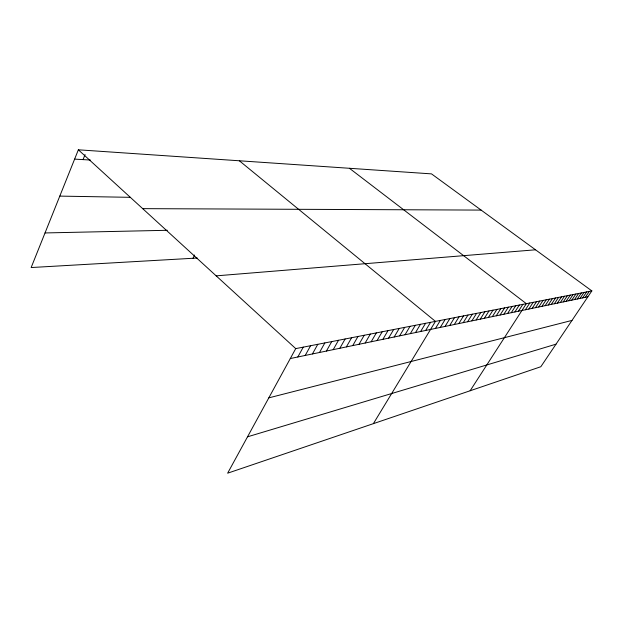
<?xml version="1.0" encoding="UTF-8"?>
<svg xmlns="http://www.w3.org/2000/svg" width="623" height="623" viewBox="0 0 623 623"><rect width="100%" height="100%" fill="white"/><g stroke="black" fill="none" stroke-linecap="round" stroke-linejoin="round"><path stroke-width="0.93" d="M591.85 290.902L295.73 348.607L227.636 473.192L540.834 366.729L591.85 290.902L431.505 173.879L78.358 149.808L31.15 267.54L197.25 258.023M83.038 159.605L85.071 154.574M193.037 258.265L194.586 255.002M297.833 356.979L303.245 347.143M305.208 355.453L310.597 345.71M312.427 353.95L317.792 344.309M319.49 352.486L324.832 342.938M326.413 351.053L331.732 341.591M333.204 349.643L338.499 340.275M339.846 348.265L345.119 338.982M346.365 346.91L351.613 337.721M352.75 345.586L357.976 336.475M359.012 344.285L364.214 335.26M365.148 343.016L370.327 334.068M371.176 341.762L376.331 332.9M377.086 340.54L382.218 331.755M382.88 339.333L387.989 330.626M388.573 338.157L393.658 329.52M394.164 336.996L399.218 328.438M399.647 335.859L404.677 327.379M405.028 334.738L410.043 326.327M410.316 333.64L415.307 325.307M415.51 332.565L420.478 324.295M420.618 331.506L425.556 323.306M425.634 330.463L430.548 322.332M373.372 423.656L435.454 321.382L239.357 160.781M435.469 328.422L440.344 320.424M440.297 327.418L445.149 319.49M445.048 326.436L449.868 318.571M449.713 325.471L454.51 317.668M454.299 324.521L459.073 316.772M458.808 323.578L463.559 315.9M463.247 322.659L467.974 315.043M467.608 321.756L472.312 314.194M471.899 320.868L476.587 313.361M476.12 319.988L480.785 312.544M480.278 319.124L484.92 311.741M484.367 318.275L488.985 310.947M488.393 317.442L492.988 310.168M492.357 316.624L496.928 309.397M496.251 315.814L500.806 308.642M500.098 315.012L504.622 307.902M503.875 314.233L508.384 307.162M507.597 313.455L512.083 306.446M511.273 312.699L515.735 305.729M514.886 311.944L519.325 305.036M518.445 311.212L522.861 304.343M470.131 390.761L526.349 303.666L349.425 168.28M525.407 309.763L529.784 302.996M528.81 309.055L533.171 302.334M532.167 308.362L536.504 301.688M535.476 307.676L539.798 301.041M538.739 306.999L543.038 300.411M541.955 306.329L546.231 299.788M545.133 305.675L549.385 299.172M548.256 305.021L552.492 298.573M551.339 304.382L555.56 297.973M554.384 303.751L558.582 297.381M557.383 303.128L561.557 296.805M560.342 302.513L564.5 296.229M563.262 301.906L567.397 295.66M566.143 301.314L570.263 295.107M568.986 300.722L573.09 294.554M571.789 300.138L575.87 294.009M574.562 299.562L578.627 293.48M577.295 299.001L581.337 292.95M579.99 298.44L584.016 292.428M582.653 297.887L586.664 291.907M585.285 297.342L589.272 291.4M247.518 436.816L556.004 344.176M268.809 397.863L572 320.409M290.302 358.544L587.878 296.805M216.181 275.857L535.539 249.8M45.02 232.947L167.346 230.284M142.683 208.643L481.127 210.091M59.792 196.105L130.386 197.327M74.628 159.122L90.382 160.033M78.358 149.808L295.73 348.607"/></g></svg>
